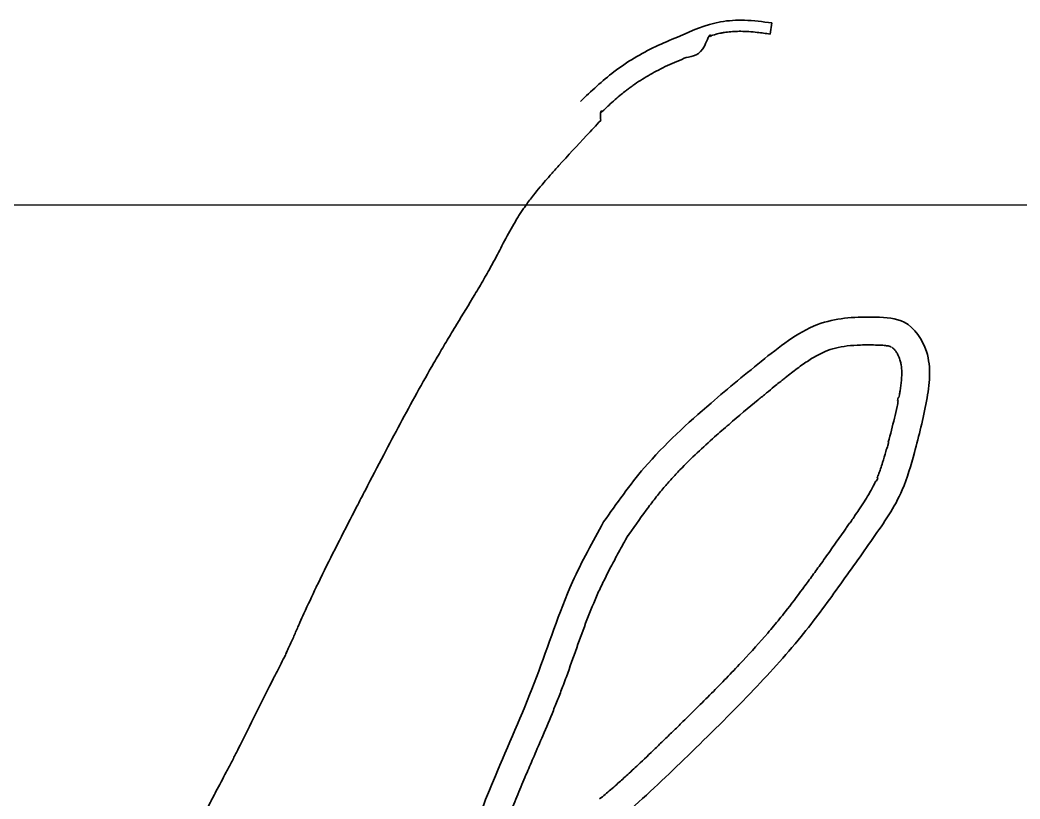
# Model space of a CAD drawing. Header units: millimetres. Extents: x 120281 to 1416367021, y -641565767 to 918373.
# Drawn here: x 841004.5 to 841355.7, y 864367.2 to 864640.8 of the extents above; entities that cross this region are included whole.
import ezdxf

# ---------------------------------------------------------------- set-up
doc = ezdxf.new("R2010")
doc.units = ezdxf.units.MM
doc.layers.add('0_Ном._пера__1', color=7, linetype='Continuous', lineweight=35)
doc.layers.add('размер', color=90, linetype='Continuous', lineweight=40)

msp = doc.modelspace()

# ---------------------------------------------------------------- linework, layer by layer
at = {"layer": '0_Ном._пера__1', "linetype": 'Continuous'}
msp.add_line((841268.52755, 864639.74059), (841268.00734, 864635.86883), dxfattribs=at)
for points, knots in [([(841235.40973, 864634.81167), (841240.33659, 864636.99109), (841245.26345, 864639.17051), (841250.49052, 864640.1238), (841253.25655, 864640.62826), (841256.10665, 864640.78937), (841258.93189, 864640.69957), (841262.15197, 864640.59721), (841265.33976, 864640.1689), (841268.52755, 864639.74059)], [0, 0, 0, 0, 1, 1, 1, 2, 2, 2, 3, 3, 3, 3]), ([(841246.45298, 864635.05998), (841246.50982, 864635.07849), (841246.56663, 864635.09688), (841246.62343, 864635.11514), (841247.39817, 864635.36418), (841248.17675, 864635.58852), (841248.94607, 864635.78588), (841249.5517, 864635.94124), (841250.156, 864636.07944), (841250.75981, 864636.19866), (841251.12744, 864636.27125), (841251.49464, 864636.33668), (841251.86566, 864636.39571), (841252.23668, 864636.45474), (841252.61044, 864636.50725), (841252.98661, 864636.55344), (841253.73895, 864636.6458), (841254.50089, 864636.71281), (841255.26914, 864636.75607), (841256.07642, 864636.80153), (841256.89073, 864636.82077), (841257.70818, 864636.81587), (841258.638, 864636.8103), (841259.56999, 864636.77288), (841260.5144, 864636.70958), (841261.45882, 864636.64627), (841262.41381, 864636.55757), (841263.38046, 864636.45202), (841264.89316, 864636.28685), (841266.43428, 864636.08018), (841268.00734, 864635.86883)], [0, 0, 0, 0, 1, 1, 1, 2, 2, 2, 3, 3, 3, 4, 4, 4, 5, 5, 5, 6, 6, 6, 7, 7, 7, 8, 8, 8, 9, 9, 9, 10, 10, 10, 10]), ([(841201.33146, 864612.1945), (841205.13327, 864615.80851), (841208.93509, 864619.42251), (841213.09474, 864622.59602), (841217.63453, 864626.05956), (841222.60053, 864628.99842), (841227.7658, 864631.45335), (841230.28224, 864632.64936), (841232.84599, 864633.73052), (841235.40973, 864634.81167)], [0, 0, 0, 0, 1, 1, 1, 2, 2, 2, 3, 3, 3, 3]), ([(841238.44566, 864627.61252), (841240.81292, 864627.97956), (841243.18019, 864628.3466), (841244.96134, 864631.80259), (841245.89566, 864633.61547), (841246.6687, 864636.27831), (841247.09487, 864635.26103), (841247.14295, 864635.14625), (841247.18652, 864634.98462), (841247.23019, 864634.82299)], [0, 0, 0, 0, 1, 1, 1, 2, 2, 2, 3, 3, 3, 3]), ([(841208.42793, 864608.15771), (841209.37877, 864609.05708), (841210.31984, 864609.93982), (841211.2565, 864610.79915), (841212.752, 864612.17115), (841214.23614, 864613.48333), (841215.7279, 864614.7121), (841216.23234, 864615.12761), (841216.73762, 864615.53362), (841217.24449, 864615.92938), (841217.65848, 864616.25262), (841218.07281, 864616.56839), (841218.49277, 864616.88045), (841218.91273, 864617.19252), (841219.33733, 864617.50019), (841219.76626, 864617.80348), (841220.62411, 864618.41006), (841221.49944, 864618.99908), (841222.39053, 864619.57048), (841224.1727, 864620.71327), (841226.01785, 864621.78557), (841227.91086, 864622.78711), (841228.97006, 864623.34752), (841230.04408, 864623.88571), (841231.13057, 864624.40191), (841233.23522, 864625.40184), (841235.46298, 864626.35371), (841237.78418, 864627.33349), (841238.00388, 864627.42622), (841238.22789, 864627.5192), (841238.44922, 864627.61253)], [0, 0, 0, 0, 1, 1, 1, 2, 2, 2, 3, 3, 3, 4, 4, 4, 5, 5, 5, 6, 6, 6, 7, 7, 7, 8, 8, 8, 9, 9, 9, 10, 10, 10, 10]), ([(841208.45268, 864605.51092), (841208.36405, 864607.41852), (841208.27543, 864609.32612), (841208.97047, 864608.67), (841209.01945, 864608.62376), (841209.07233, 864608.5648), (841209.1252, 864608.50583)], [0, 0, 0, 0, 1, 1, 1, 2, 2, 2, 2]), ([(841208.45268, 864605.51092), (841206.79374, 864603.74336), (841205.1397, 864601.981), (841203.49383, 864600.21964), (841200.20208, 864596.69692), (841196.94311, 864593.17818), (841193.74208, 864589.63029), (841193.27519, 864589.11282), (841192.80948, 864588.5946), (841192.34524, 864588.07591), (841191.46073, 864587.08765), (841190.58868, 864586.10531), (841189.73392, 864585.1264), (841188.0244, 864583.16858), (841186.38419, 864581.22426), (841184.84826, 864579.27676), (841183.89384, 864578.06659), (841182.97959, 864576.85529), (841182.11272, 864575.63923), (841181.78001, 864575.17249), (841181.45412, 864574.70505), (841181.13569, 864574.2367), (841180.81311, 864573.76224), (841180.50006, 864573.28866), (841180.18844, 864572.80582), (841179.87681, 864572.32296), (841179.56761, 864571.83239), (841179.26126, 864571.33438), (841178.64856, 864570.33835), (841178.04532, 864569.31257), (841177.4467, 864568.26023), (841176.21712, 864566.09867), (841175.00772, 864563.82465), (841173.76943, 864561.47176), (841173.23162, 864560.44984), (841172.68819, 864559.41313), (841172.13445, 864558.36462), (841171.59373, 864557.34075), (841171.04341, 864556.3056), (841170.47824, 864555.26219), (841170.2264, 864554.79724), (841169.9703, 864554.33099), (841169.71497, 864553.86747), (841169.45965, 864553.40396), (841169.20316, 864552.94198), (841168.9457, 864552.48182), (841168.43078, 864551.5615), (841167.91289, 864550.64785), (841167.39097, 864549.74003), (841166.34713, 864547.92439), (841165.29154, 864546.13249), (841164.23196, 864544.35954), (841162.1128, 864540.81365), (841159.97859, 864537.34325), (841157.88974, 864533.91142), (841157.27913, 864532.90824), (841156.6726, 864531.90833), (841156.07112, 864530.9109), (841155.5459, 864530.03992), (841155.02444, 864529.17044), (841154.50474, 864528.29803), (841153.98503, 864527.42563), (841153.4683, 864526.55148), (841152.95281, 864525.67569), (841151.92181, 864523.92412), (841150.8981, 864522.16595), (841149.88271, 864520.4016), (841147.85193, 864516.87291), (841145.85083, 864513.3196), (841143.87298, 864509.74554), (841139.91728, 864502.59742), (841136.05473, 864495.36625), (841132.23369, 864488.08348), (841130.06942, 864483.95846), (841127.91848, 864479.81689), (841125.77128, 864475.66458), (841124.75145, 864473.69241), (841123.73242, 864471.7178), (841122.71326, 864469.74141), (841120.67493, 864465.78861), (841118.64458, 864461.84672), (841116.64176, 864457.9098), (841114.63894, 864453.97288), (841112.66316, 864450.04003), (841110.7327, 864446.10276), (841109.98551, 864444.57883), (841109.24648, 864443.05419), (841108.51387, 864441.52845), (841107.04865, 864438.47693), (841105.61317, 864435.42089), (841104.21837, 864432.3563), (841103.73141, 864431.28639), (841103.25388, 864430.21508), (841102.77685, 864429.14293), (841102.55266, 864428.63905), (841102.31256, 864428.13637), (841102.0907, 864427.63193), (841101.82333, 864427.024), (841101.57262, 864426.40822), (841101.30103, 864425.78573), (841101.02945, 864425.16325), (841100.76792, 864424.53288), (841100.48872, 864423.89622), (841099.93033, 864422.62291), (841099.3326, 864421.32389), (841098.72383, 864420.00319), (841098.49211, 864419.50048), (841098.20971, 864418.99711), (841097.9712, 864418.49564)], [0, 0, 0, 0, 1, 1, 1, 2, 2, 2, 3, 3, 3, 4, 4, 4, 5, 5, 5, 6, 6, 6, 7, 7, 7, 8, 8, 8, 9, 9, 9, 10, 10, 10, 11, 11, 11, 12, 12, 12, 13, 13, 13, 14, 14, 14, 15, 15, 15, 16, 16, 16, 17, 17, 17, 18, 18, 18, 19, 19, 19, 20, 20, 20, 21, 21, 21, 22, 22, 22, 23, 23, 23, 24, 24, 24, 25, 25, 25, 26, 26, 26, 27, 27, 27, 28, 28, 28, 29, 29, 29, 30, 30, 30, 31, 31, 31, 32, 32, 32, 33, 33, 33, 34, 34, 34, 35, 35, 35, 36, 36, 36, 36]), ([(841209.46442, 864464.46467), (841214.03597, 864470.97321), (841218.60751, 864477.48174), (841223.76099, 864483.51398), (841230.82379, 864491.78109), (841238.97959, 864499.15359), (841247.20385, 864506.22741), (841253.3665, 864511.52801), (841259.56758, 864516.66092), (841266.02951, 864521.8429), (841272.22525, 864526.81142), (841278.66079, 864531.82507), (841285.92135, 864534.26431), (841291.89669, 864536.27178), (841298.43083, 864536.53558), (841305.10387, 864536.3937), (841308.5962, 864536.31944), (841312.12656, 864536.13407), (841315.04758, 864534.61921), (841318.78483, 864532.68105), (841321.52462, 864528.56657), (841322.86334, 864524.32718), (841324.66477, 864518.62253), (841323.9293, 864512.69169), (841322.86334, 864506.93721), (841321.7235, 864500.78383), (841320.20575, 864494.83212), (841318.5986, 864488.83744), (841317.40547, 864484.38706), (841316.16307, 864479.913), (841314.33828, 864475.70623), (841311.70689, 864469.63998), (841307.86447, 864464.12955), (841304.03768, 864458.67116), (841300.02365, 864452.94569), (841296.02681, 864447.27748), (841291.9616, 864441.63608), (841287.71748, 864435.74642), (841283.39886, 864429.88599), (841278.81492, 864424.2461), (841273.21056, 864417.35073), (841267.20964, 864410.78504), (841261.05545, 864404.37185), (841253.86698, 864396.88085), (841246.46941, 864389.59792), (841239.03123, 864382.3682), (841232.06915, 864375.60124), (841225.0715, 864368.88088), (841217.72075, 864362.49395), (841209.21004, 864355.09915), (841200.22601, 864348.15131), (841192.14553, 864340.49031), (841185.51314, 864334.20221), (841179.48946, 864327.43365), (841171.18748, 864322.39054), (841167.98922, 864320.44772), (841164.4529, 864318.76095), (841162.42458, 864316.30629), (841161.59385, 864315.30094), (841161.01312, 864314.16721), (841158.82214, 864313.82997), (841157.70161, 864313.6575), (841156.12481, 864313.69442), (841156.58621, 864313.44777)], [0, 0, 0, 0, 1, 1, 1, 2, 2, 2, 3, 3, 3, 4, 4, 4, 5, 5, 5, 6, 6, 6, 7, 7, 7, 8, 8, 8, 9, 9, 9, 10, 10, 10, 11, 11, 11, 12, 12, 12, 13, 13, 13, 14, 14, 14, 15, 15, 15, 16, 16, 16, 17, 17, 17, 18, 18, 18, 19, 19, 19, 20, 20, 20, 21, 21, 21, 21]), ([(841217.45636, 864458.8512), (841219.80692, 864462.19771), (841222.11172, 864465.4773), (841224.44452, 864468.62822), (841225.4859, 864470.03481), (841226.53271, 864471.41585), (841227.59094, 864472.76638), (841228.59986, 864474.054), (841229.61915, 864475.31388), (841230.6538, 864476.54219), (841231.10192, 864477.07417), (841231.55267, 864477.5998), (841232.0102, 864478.12391), (841232.46773, 864478.64803), (841232.93102, 864479.16957), (841233.39981, 864479.6887), (841234.33738, 864480.72696), (841235.29697, 864481.75554), (841236.27624, 864482.77557), (841238.23479, 864484.81565), (841240.27226, 864486.82152), (841242.36928, 864488.80266), (841244.35103, 864490.67491), (841246.38592, 864492.52505), (841248.45678, 864494.36186), (841250.1191, 864495.8363), (841251.80458, 864497.30216), (841253.50417, 864498.76442), (841256.90334, 864501.68894), (841260.31626, 864504.56324), (841263.78223, 864507.42534), (841264.73107, 864508.20886), (841265.68381, 864508.99149), (841266.64151, 864509.77405), (841267.56, 864510.52458), (841268.48292, 864511.27506), (841269.41108, 864512.02615), (841269.98318, 864512.48911), (841270.5568, 864512.95237), (841271.13303, 864513.41598), (841271.49076, 864513.70381), (841271.8494, 864513.99218), (841272.20849, 864514.28007), (841272.56756, 864514.56796), (841272.92406, 864514.85377), (841273.27963, 864515.13717), (841273.99079, 864515.704), (841274.69728, 864516.2607), (841275.39546, 864516.80364), (841276.79181, 864517.88953), (841278.16325, 864518.91957), (841279.50994, 864519.8641), (841280.85663, 864520.80863), (841282.17793, 864521.66732), (841283.46848, 864522.41681), (841284.75902, 864523.1663), (841286.01782, 864523.80623), (841287.2424, 864524.32542), (841288.467, 864524.84461), (841289.6289, 864525.23336), (841290.91346, 864525.55439), (841292.19802, 864525.87542), (841293.57749, 864526.11945), (841295.05082, 864526.29405), (841296.52414, 864526.46866), (841298.0902, 864526.57355), (841299.73667, 864526.62326), (841301.38315, 864526.67296), (841303.11036, 864526.66754), (841304.90126, 864526.6294), (841305.7019, 864526.61235), (841306.43663, 864526.58983), (841307.09382, 864526.55176), (841307.75105, 864526.51369), (841308.33438, 864526.45954), (841308.81707, 864526.39196), (841309.22102, 864526.3354), (841309.54909, 864526.26953), (841309.81302, 864526.20335), (841310.07695, 864526.13717), (841310.26519, 864526.07187), (841310.39306, 864526.01926)], [0, 0, 0, 0, 1, 1, 1, 2, 2, 2, 3, 3, 3, 4, 4, 4, 5, 5, 5, 6, 6, 6, 7, 7, 7, 8, 8, 8, 9, 9, 9, 10, 10, 10, 11, 11, 11, 12, 12, 12, 13, 13, 13, 14, 14, 14, 15, 15, 15, 16, 16, 16, 17, 17, 17, 18, 18, 18, 19, 19, 19, 20, 20, 20, 21, 21, 21, 22, 22, 22, 23, 23, 23, 24, 24, 24, 25, 25, 25, 26, 26, 26, 27, 27, 27, 27]), ([(841311.0918, 864525.56696), (841311.25475, 864525.42303), (841311.44048, 864525.23638), (841311.6349, 864525.00873), (841311.82931, 864524.7811), (841312.02763, 864524.51251), (841312.22652, 864524.21161), (841312.42541, 864523.91072), (841312.61738, 864523.57834), (841312.79865, 864523.22477), (841312.95968, 864522.91069), (841313.10912, 864522.58029), (841313.24409, 864522.24422), (841313.34728, 864521.98729), (841313.44642, 864521.72567), (841313.53027, 864521.46666), (841313.61122, 864521.21664), (841313.67369, 864520.96488), (841313.7388, 864520.70732), (841313.8039, 864520.44977), (841313.83971, 864520.18916), (841313.89032, 864519.91988)], [0, 0, 0, 0, 1, 1, 1, 2, 2, 2, 3, 3, 3, 4, 4, 4, 5, 5, 5, 6, 6, 6, 7, 7, 7, 7]), ([(841313.92245, 864519.91855), (841314.02386, 864519.38), (841314.09695, 864518.81485), (841314.14198, 864518.21678), (841314.187, 864517.61873), (841314.192, 864516.98833), (841314.18067, 864516.3237), (841314.16935, 864515.65908), (841314.13375, 864514.96113), (841314.06848, 864514.23145), (841313.96366, 864513.05961), (841313.79259, 864511.80678), (841313.57279, 864510.48664)], [0, 0, 0, 0, 1, 1, 1, 2, 2, 2, 3, 3, 3, 4, 4, 4, 4]), ([(841313.56202, 864510.48608), (841313.49066, 864510.057), (841313.41439, 864509.62078), (841313.33417, 864509.17778), (841313.27214, 864508.83526), (841313.16381, 864508.48692), (841313.09797, 864508.14102)], [0, 0, 0, 0, 1, 1, 1, 2, 2, 2, 2]), ([(841312.95393, 864507.1051), (841312.8174, 864506.4137), (841312.67567, 864505.72257), (841312.5291, 864505.03119), (841312.23598, 864503.64845), (841311.9232, 864502.26486), (841311.59471, 864500.87631), (841310.93772, 864498.09922), (841310.21446, 864495.30277), (841309.45715, 864492.45861)], [0, 0, 0, 0, 1, 1, 1, 2, 2, 2, 3, 3, 3, 3]), ([(841309.56909, 864492.45673), (841309.47377, 864492.09743), (841309.3779, 864491.73736), (841309.28152, 864491.37649), (841309.08872, 864490.6546), (841308.79161, 864489.94399), (841308.59917, 864489.24373), (841308.22627, 864487.88683), (841307.84297, 864486.57376), (841307.45217, 864485.31172), (841307.22442, 864484.57625), (841306.99875, 864483.85774), (841306.75864, 864483.15916), (841306.55781, 864482.57486), (841306.35134, 864482.00451), (841306.13943, 864481.44794), (841305.9328, 864480.90521), (841305.72427, 864480.37518), (841305.50529, 864479.86008)], [0, 0, 0, 0, 1, 1, 1, 2, 2, 2, 3, 3, 3, 4, 4, 4, 5, 5, 5, 6, 6, 6, 6]), ([(841305.76237, 864479.83549), (841305.66211, 864479.59928), (841305.56058, 864479.36632), (841305.45577, 864479.13194), (841305.35093, 864478.89751), (841304.87968, 864478.68566), (841304.76909, 864478.45056)], [0, 0, 0, 0, 1, 1, 1, 2, 2, 2, 2]), ([(841304.8652, 864478.45355), (841304.64421, 864477.98339), (841304.41219, 864477.51162), (841304.16961, 864477.03796), (841303.68446, 864476.09062), (841303.15567, 864475.1359), (841302.59085, 864474.17163), (841301.55577, 864472.40453), (841300.39371, 864470.60645), (841299.14879, 864468.76599), (841298.64258, 864468.01761), (841298.11168, 864467.26229), (841297.5812, 864466.49867)], [0, 0, 0, 0, 1, 1, 1, 2, 2, 2, 3, 3, 3, 4, 4, 4, 4]), ([(841297.61633, 864466.49733), (841297.24559, 864465.96343), (841296.86974, 864465.42552), (841296.48995, 864464.88313), (841296.18441, 864464.44678), (841295.82316, 864464.00591), (841295.51547, 864463.56739), (841295.20773, 864463.12881), (841294.85064, 864462.69621), (841294.54307, 864462.2586)], [0, 0, 0, 0, 1, 1, 1, 2, 2, 2, 3, 3, 3, 3]), ([(841209.46442, 864464.46467), (841205.62394, 864457.53126), (841201.78346, 864450.59786), (841198.54263, 864443.39924), (841193.6571, 864432.54736), (841190.13429, 864421.09275), (841185.91142, 864409.93316), (841181.70083, 864398.806), (841176.79424, 864387.97214), (841172.18319, 864377.01454), (841168.42875, 864368.09257), (841164.87024, 864359.08857), (841161.19972, 864350.13106), (841158.12167, 864342.6194), (841154.96484, 864335.14044), (841151.8684, 864327.6366), (841146.76402, 864315.26679), (841141.82371, 864302.82938), (841137.03873, 864290.33084), (841134.83441, 864284.57309), (841132.66306, 864278.80237), (841130.64162, 864272.97862), (841130.08068, 864271.36257), (841129.53131, 864269.74243), (841128.96305, 864268.12898), (841127.85028, 864264.96946), (841126.66516, 864261.83558), (841125.41643, 864258.72609), (841123.52781, 864254.02321), (841121.49366, 864249.37613), (841119.6846, 864244.64912), (841114.34529, 864230.69774), (841110.96676, 864216.05012), (841106.41014, 864201.79903), (841103.0571, 864191.31218), (841099.06611, 864181.04006), (841095.79675, 864170.54162), (841093.27547, 864162.44543), (841091.18338, 864154.21464), (841089.09127, 864145.98385)], [0, 0, 0, 0, 1, 1, 1, 2, 2, 2, 3, 3, 3, 4, 4, 4, 5, 5, 5, 6, 6, 6, 7, 7, 7, 8, 8, 8, 9, 9, 9, 10, 10, 10, 11, 11, 11, 12, 12, 12, 13, 13, 13, 13]), ([(841294.62822, 864462.25591), (841294.01366, 864461.38067), (841293.39961, 864460.50717), (841292.78575, 864459.63531), (841291.55801, 864457.89155), (841290.32416, 864456.15405), (841289.09547, 864454.42249), (841287.90195, 864452.74048), (841286.70795, 864451.06375), (841285.50896, 864449.39149), (841284.50019, 864447.98452), (841283.48667, 864446.57913), (841282.47397, 864445.18327), (841281.46128, 864443.7874), (841280.44694, 864442.40028), (841279.42861, 864441.02419), (841277.39195, 864438.27204), (841275.3402, 864435.56462), (841273.25185, 864432.92182), (841272.58272, 864432.07504), (841271.91168, 864431.2346), (841271.23467, 864430.4017), (841269.88069, 864428.73594), (841268.49717, 864427.08504), (841267.0895, 864425.44609), (841264.27415, 864422.1682), (841261.35734, 864418.9391), (841258.36938, 864415.73817), (841256.67888, 864413.92717), (841254.96509, 864412.12432), (841253.23486, 864410.32863), (841251.50464, 864408.53294), (841249.76072, 864406.74613), (841248.00309, 864404.9659), (841244.48781, 864401.40543), (841240.92101, 864397.87165), (841237.32445, 864394.34696), (841236.10233, 864393.14927), (841234.87409, 864391.95308), (841233.64554, 864390.75682), (841232.64184, 864389.77949), (841231.61879, 864388.80212), (841230.61458, 864387.82847), (841229.61043, 864386.85488), (841228.62649, 864385.88365), (841227.6233, 864384.9179), (841225.61688, 864382.98636), (841223.6102, 864381.07251), (841221.596, 864379.18268), (841220.21412, 864377.88612), (841218.82332, 864376.60106), (841217.43188, 864375.32932), (841216.31818, 864374.31142), (841215.2075, 864373.30186), (841214.08499, 864372.30216), (841213.36197, 864371.65825), (841212.62927, 864371.01822), (841211.90171, 864370.38262), (841211.28484, 864369.84371), (841210.60827, 864369.30744), (841209.98391, 864368.77112), (841209.35945, 864368.23473), (841208.69005, 864367.70623), (841208.05721, 864367.16996)], [0, 0, 0, 0, 1, 1, 1, 2, 2, 2, 3, 3, 3, 4, 4, 4, 5, 5, 5, 6, 6, 6, 7, 7, 7, 8, 8, 8, 9, 9, 9, 10, 10, 10, 11, 11, 11, 12, 12, 12, 13, 13, 13, 14, 14, 14, 15, 15, 15, 16, 16, 16, 17, 17, 17, 18, 18, 18, 19, 19, 19, 20, 20, 20, 21, 21, 21, 21]), ([(841218.00773, 864459.73245), (841216.90099, 864457.73438), (841215.80509, 864455.75576), (841214.73404, 864453.79051), (841213.80188, 864452.0801), (841212.88852, 864450.37984), (841212.00271, 864448.68604), (841211.17675, 864447.10669), (841210.37475, 864445.53297), (841209.60337, 864443.96204), (841208.86004, 864442.44822), (841208.14515, 864440.937), (841207.46428, 864439.42583), (841206.10254, 864436.40348), (841204.83295, 864433.28201), (841203.60798, 864430.07881), (841202.38302, 864426.87562), (841201.20311, 864423.59171), (841200.01703, 864420.25013), (841198.83095, 864416.90855), (841197.6387, 864413.50933), (841196.38365, 864410.07689), (841196.04758, 864409.15779), (841195.70691, 864408.23632), (841195.36062, 864407.31295), (841195.07473, 864406.55064), (841194.78504, 864405.78685), (841194.49293, 864405.0268), (841194.20082, 864404.26674), (841193.90563, 864403.50915), (841193.6088, 864402.75387), (841193.01515, 864401.2433), (841192.413, 864399.74201), (841191.80433, 864398.24898), (841190.58701, 864395.26292), (841189.34482, 864392.30984), (841188.0969, 864389.38164), (841187.07118, 864386.97482), (841186.04165, 864384.58481), (841185.01872, 864382.20722), (841184.1931, 864380.28825), (841183.37181, 864378.37738), (841182.56009, 864376.47238), (841182.07512, 864375.33422), (841181.59326, 864374.19861), (841181.11604, 864373.06373), (841180.63882, 864371.92886), (841180.16461, 864370.79089), (841179.69169, 864369.65016), (841178.74586, 864367.3687), (841177.8073, 864365.07606), (841176.87091, 864362.77442), (841174.99813, 864358.17112), (841173.13399, 864353.53173), (841171.23614, 864348.87394), (841170.53674, 864347.15744), (841169.83157, 864345.43718), (841169.12472, 864343.72314), (841168.41786, 864342.00909), (841167.70918, 864340.29926), (841166.9999, 864338.59296), (841165.58135, 864335.18035), (841164.16105, 864331.78185), (841162.75244, 864328.39208), (841161.49341, 864325.36229), (841160.24558, 864322.34127), (841159.00771, 864319.3132), (841157.76984, 864316.28514), (841156.54192, 864313.25291), (841155.32342, 864310.21662), (841152.8864, 864304.14403), (841150.48776, 864298.05518), (841148.12664, 864291.95083), (841147.55104, 864290.46268), (841146.9785, 864288.97361), (841146.40735, 864287.48363), (841145.7875, 864285.86661), (841145.17039, 864284.25115), (841144.56093, 864282.63984), (841143.95147, 864281.02853), (841143.34855, 864279.42031), (841142.75505, 864277.8143), (841142.39428, 864276.83805), (841142.03707, 864275.86252), (841141.6837, 864274.88772), (841141.39658, 864274.09567), (841141.10491, 864273.30436), (841140.82328, 864272.51306)], [0, 0, 0, 0, 1, 1, 1, 2, 2, 2, 3, 3, 3, 4, 4, 4, 5, 5, 5, 6, 6, 6, 7, 7, 7, 8, 8, 8, 9, 9, 9, 10, 10, 10, 11, 11, 11, 12, 12, 12, 13, 13, 13, 14, 14, 14, 15, 15, 15, 16, 16, 16, 17, 17, 17, 18, 18, 18, 19, 19, 19, 20, 20, 20, 21, 21, 21, 22, 22, 22, 23, 23, 23, 24, 24, 24, 25, 25, 25, 26, 26, 26, 27, 27, 27, 28, 28, 28, 29, 29, 29, 29]), ([(841098.0411, 864418.49099), (841097.80273, 864417.98952), (841097.563, 864417.49255), (841097.3225, 864416.99981), (841096.8415, 864416.0143), (841096.323, 864415.04637), (841095.84048, 864414.09244)], [0, 0, 0, 0, 1, 1, 1, 2, 2, 2, 2]), ([(841095.86433, 864414.09097), (841095.39055, 864413.15392), (841094.91823, 864412.23105), (841094.45137, 864411.32044), (841094.15335, 864410.73915), (841093.80119, 864410.1674), (841093.50841, 864409.59572)], [0, 0, 0, 0, 1, 1, 1, 2, 2, 2, 2]), ([(841093.55182, 864409.59476), (841093.31398, 864409.13), (841093.07865, 864408.66885), (841092.84322, 864408.20577), (841092.60774, 864407.74259), (841092.34431, 864407.27713), (841092.10936, 864406.81251)], [0, 0, 0, 0, 1, 1, 1, 2, 2, 2, 2]), ([(841092.13796, 864406.81197), (841091.6684, 864405.88272), (841091.20014, 864404.95046), (841090.73259, 864404.01548), (841089.79751, 864402.14557), (841088.86767, 864400.26444), (841087.93346, 864398.37521), (841086.06504, 864394.59675), (841084.18805, 864390.78455), (841082.26318, 864386.95871), (841081.69308, 864385.82559), (841081.10556, 864384.69201), (841080.52576, 864383.55711), (841079.92954, 864382.39005), (841079.34349, 864381.22006), (841078.73958, 864380.05922), (841078.13564, 864378.89833), (841077.5146, 864377.74391), (841076.90893, 864376.59436), (841075.69762, 864374.29531), (841074.49975, 864372.0168), (841073.30201, 864369.75243), (841072.55307, 864368.33653), (841071.80889, 864366.9259), (841071.07345, 864365.51933), (841070.49462, 864364.4123), (841069.90867, 864363.30925), (841069.33893, 864362.20227), (841068.26829, 864360.12205), (841067.2228, 864358.03392), (841066.17812, 864355.93904), (841064.08875, 864351.74929), (841062.05108, 864347.53098), (841060.06165, 864343.28689), (841056.08277, 864334.79869), (841052.29921, 864326.20713), (841048.69353, 864317.53369), (841048.16987, 864316.27404), (841047.63974, 864315.0133), (841047.12348, 864313.7503), (841046.78197, 864312.91483), (841046.43735, 864312.07705), (841046.09896, 864311.24019)], [0, 0, 0, 0, 1, 1, 1, 2, 2, 2, 3, 3, 3, 4, 4, 4, 5, 5, 5, 6, 6, 6, 7, 7, 7, 8, 8, 8, 9, 9, 9, 10, 10, 10, 11, 11, 11, 12, 12, 12, 13, 13, 13, 14, 14, 14, 14])]:
    msp.add_open_spline(points, degree=3, knots=knots, dxfattribs=at)
for points in [[(841310.20281, 864526.02567), (841310.21991, 864526.01732), (841310.23498, 864526.00958), (841310.2484, 864526.00237)], [(841310.24657, 864526.01959), (841310.28711, 864526.00279), (841310.32143, 864525.98731), (841310.35036, 864525.9734)], [(841310.61523, 864525.94995), (841310.64936, 864525.93236), (841310.69063, 864525.90925), (841310.7388, 864525.87914)], [(841310.66248, 864525.87884), (841310.768, 864525.81252), (841310.90752, 864525.71149), (841311.07033, 864525.56756)], [(841312.91352, 864508.1491), (841312.84708, 864507.80323), (841312.77928, 864507.45749), (841312.71017, 864507.11183)]]:
    msp.add_open_spline(points, degree=3, dxfattribs=at)
at = {"layer": 'размер', "color": 0, "lineweight": 30}
msp.add_line((836291.0688, 864575.88644), (842795.5116, 864575.88644), dxfattribs=at)

doc.saveas('drawing.dxf')
